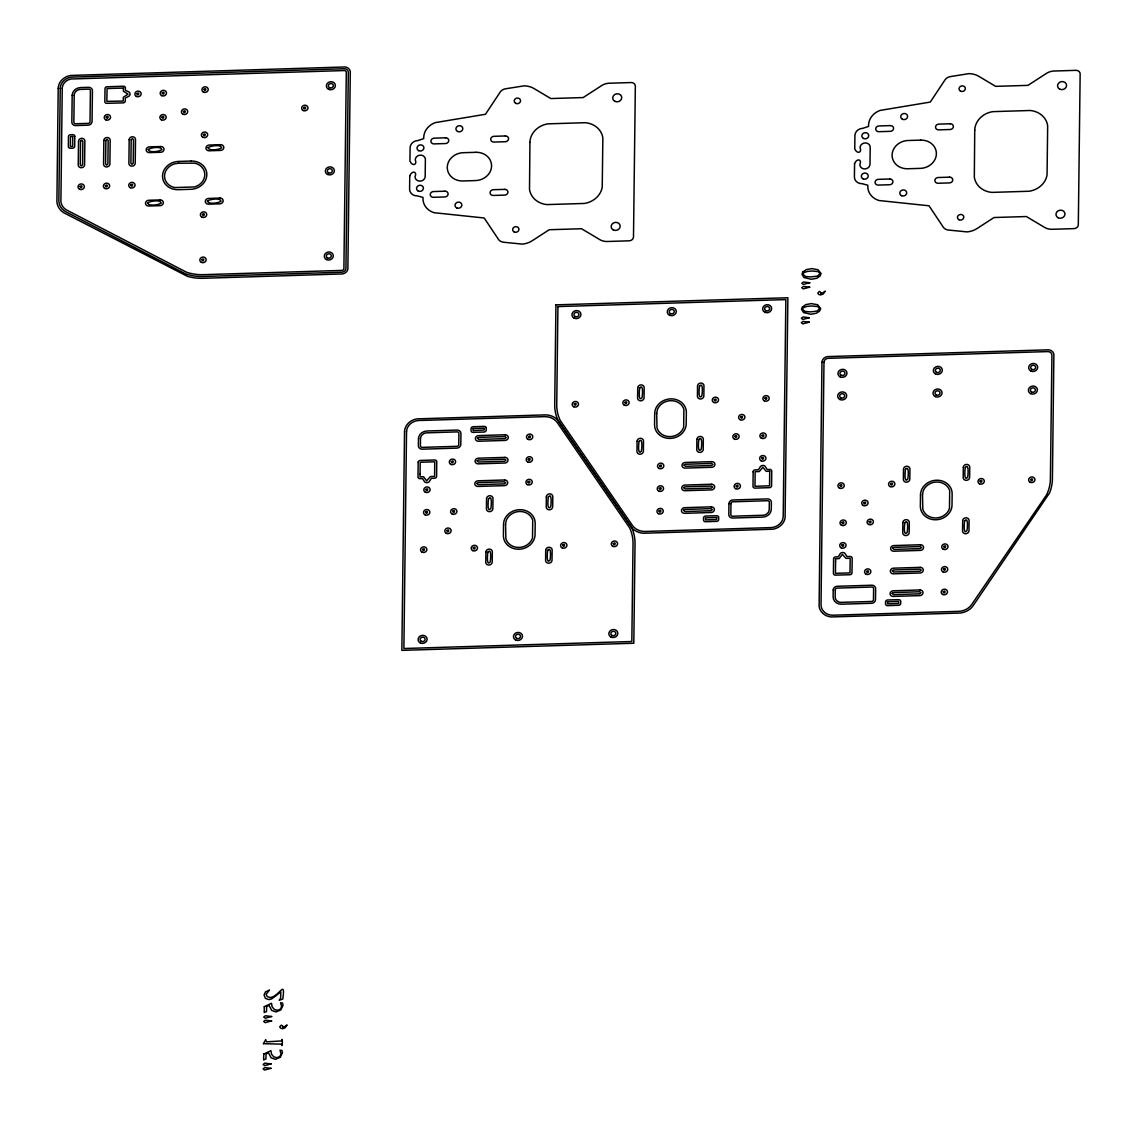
<?xml version="1.0" encoding="UTF-8"?>
<svg xmlns="http://www.w3.org/2000/svg" width="1137" height="1137" viewBox="0 0 1137 1137"><rect width="100%" height="100%" fill="white"/><g stroke="black" fill="none" stroke-linecap="round" stroke-linejoin="round"><path stroke-width="1.5" d="M486.238 427.938L486.224 430.084A2.118 1.876 -10.9 0 1 484.092 432.032L472.85 432.373A2.118 1.876 -10.9 0 1 471.045 430.795L471.073 428.407A2.118 1.876 -10.9 0 1 472.921 426.73L484.433 426.375A2.118 1.876 -10.9 0 1 486.238 427.938M703.519 518.017L703.519 520.163A2.118 1.876 -10.9 0 0 705.31 521.727L716.836 521.371A2.118 1.876 -10.9 0 0 718.669 519.694L718.698 517.292A2.118 1.876 -10.9 0 0 716.907 515.729L705.665 516.056A2.118 1.876 -10.9 0 0 703.519 518.017M72.782 136.483L72.64 146.375L70.38 146.46L70.48 136.539L72.782 136.483M74.786 136.213L74.687 146.247A2.118 1.876 -10.9 0 1 72.541 148.208L70.139 148.265A2.118 1.876 -10.9 0 1 68.348 146.687L68.462 136.412A2.118 1.876 -10.9 0 1 70.309 134.734L72.981 134.649A2.118 1.876 -10.9 0 1 74.786 136.213M473.091 428.55L473.106 430.568L484.22 430.042L484.191 428.166L473.12 428.521M716.68 517.548L716.637 519.581L705.537 519.907L705.58 517.875L716.68 517.548M123.407 88.075L123.379 91.216L128.026 94.115L123.308 97.327L123.222 101.051L106.85 101.364L107.049 88.544L123.407 88.075M125.425 87.805L125.397 90.278L129.163 92.083A3.184 2.814 -10.9 0 1 129.106 96.091L125.312 98.123L125.283 100.923A2.118 1.876 -10.9 0 1 123.151 102.87L106.381 103.325A2.118 1.876 -10.9 0 1 104.831 101.548L105.016 88.444A2.118 1.876 -10.9 0 1 106.85 86.753L123.62 86.241A2.118 1.876 -10.9 0 1 125.425 87.805M420.05 474.101L420.022 476.844L423.561 476.773L426.645 480.823L430.411 476.574L434.59 476.403L434.76 461.807L420.221 462.247L420.05 474.101M769.721 471.244L769.55 485.826L754.982 486.281L755.167 471.699L759.331 471.528L762.813 467.25L766.182 471.329L769.721 471.244M58.214 88.373L56.893 201.846A17.297 15.307 -10.9 0 0 63.715 212.704L187.577 276.405A47.853 42.367 -10.9 0 0 203.125 278.281L342.422 273.946A6.296 5.571 -10.9 0 0 347.879 268.957L350.295 71.617A6.296 5.571 -10.9 0 0 344.952 66.969L70.764 75.44A14.312 12.663 -10.9 0 0 58.357 86.782L58.214 88.373M60.233 88.373L58.854 200.482A15.278 13.53 -10.9 0 0 65.989 211.837L185.43 273.804A45.807 40.562 -10.9 0 0 203.182 276.476L341.626 272.226A4.278 3.781 -10.9 0 0 345.932 268.289L348.32 72.413A4.278 3.781 -10.9 0 0 344.113 68.746L72.597 77.074A12.28 10.873 -10.9 0 0 60.233 88.373M62.237 88.373L60.901 201.42A13.26 11.74 -10.9 0 0 66.131 209.748L186.354 272.155A43.647 38.644 -10.9 0 0 203.239 274.671L341.953 270.407A2.246 1.99 -10.9 0 0 343.9 268.616L346.302 72.214A2.246 1.99 -10.9 0 0 344.383 70.551L71.247 78.993A10.261 9.082 -10.9 0 0 62.35 87.123L62.237 88.373M72.171 95.337L71.844 122.142A3.979 3.525 -10.9 0 0 75.767 125.567L88.046 125.184A3.979 3.525 -10.9 0 0 92.054 121.517L92.438 90.747A3.979 3.525 -10.9 0 0 88.515 87.322L80.67 87.563A8.456 7.476 -10.9 0 0 72.171 95.337M74.175 95.337L73.862 122.299A1.961 1.734 -10.9 0 0 75.539 123.762L88.331 123.364A1.961 1.734 -10.9 0 0 90.022 121.801L90.406 90.576A1.961 1.734 -10.9 0 0 88.743 89.127L79.817 89.439A6.424 5.699 -10.9 0 0 74.246 94.527L74.175 95.337M78.538 141.244L78.24 164.979A3.184 2.814 -10.9 0 0 81.381 167.707A3.184 2.814 -10.9 0 0 84.579 164.78L84.863 141.045A3.184 2.814 -10.9 0 0 81.736 138.316A3.184 2.814 -10.9 0 0 78.538 141.244M80.542 141.301L80.258 164.794L81.395 165.888L82.575 164.723L82.859 141.23L81.708 140.121L80.542 141.301M103.851 140.462L103.566 164.197A3.184 2.814 -10.9 0 0 106.693 166.926A3.184 2.814 -10.9 0 0 109.891 163.998L110.19 140.263A3.184 2.814 -10.9 0 0 107.063 137.534A3.184 2.814 -10.9 0 0 103.851 140.462M105.869 140.519L105.585 164.012L106.722 165.121L107.887 163.941L108.171 140.448L107.034 139.354L105.869 140.519M129.177 139.68L128.893 163.415A3.184 2.814 -10.9 0 0 132.02 166.144A3.184 2.814 -10.9 0 0 135.218 163.231L135.502 139.496A3.184 2.814 -10.9 0 0 132.375 136.767A3.184 2.814 -10.9 0 0 129.177 139.68M131.181 139.737L130.897 163.245L132.034 164.339L133.214 163.174L133.498 139.666L132.361 138.572L131.181 139.737M263.457 1043.681L281.507 1044.121C282.53 1050.133 282.672 1034.769 281.564 1040.923L266.499 1041.862L265.688 1039.616L263.457 1043.681M263.713 1054.07L263.628 1059.954L265.959 1058.945L266.015 1053.999L268.503 1052.834L271.118 1057.851L275.438 1059.329L280.27 1057.325L282.473 1052.62L281.933 1050.474L280.015 1050.147L281.052 1054.013L279.816 1056.543L276.874 1057.708L273.775 1056.841L271.572 1054.269L270.904 1050.687L263.713 1054.07M264.281 1006.657L264.21 1012.555L266.527 1011.532L266.598 1006.586L269.085 1005.435L271.7 1010.452L276.021 1011.93L280.839 1009.926L283.042 1005.207L282.502 1003.076L280.597 1002.735L281.635 1006.615L280.398 1009.144L277.456 1010.31L274.344 1009.443L272.141 1006.87L271.487 1003.289L264.281 1006.657M269.313 990.213L266.129 994.363L267.238 996.609L270.094 997.49C279.048 997.192 285.643 978.275 282.8 999.025L279.233 1000.29L280.64 998.101L280.825 991.961L271.629 998.926L268.829 999.594L265.447 998.357L264.04 995.06L265.433 991.89L269.313 990.213M271.047 1068.354L264.537 1070.059L263.102 1068.894L264.765 1067.6L271.047 1068.354M271.103 1063.919L264.608 1065.611L263.159 1064.417L264.836 1063.166L271.103 1063.919M271.615 1020.955L265.12 1022.646L263.685 1021.481L265.347 1020.202L271.615 1020.955M271.672 1016.506L265.191 1018.198L263.741 1017.004L265.404 1015.767L271.672 1016.506M404.53 431.804L401.858 650.364L633.821 643.244L635.029 543.514A47.981 42.481 -10.9 0 0 631.419 526.985L558.295 420.69A17.297 15.307 -10.9 0 0 545.959 414.863L417.066 418.871A14.312 12.663 -10.9 0 0 404.658 430.198L404.53 431.804M406.534 431.804L403.891 648.516L631.831 641.51L633.025 543.6A45.807 40.562 -10.9 0 0 629.614 527.838L557.372 422.737A15.278 13.53 -10.9 0 0 544.481 416.654L418.899 420.505A12.28 10.873 -10.9 0 0 406.534 431.804M409.761 175.794L409.59 189.183A7.831 6.936 -10.9 0 0 417.307 195.891L422.992 197.412L422.978 198.534A17.41 15.421 -10.9 0 0 434.178 212.718L484.206 217.991L498.631 239.623A7.476 6.623 -10.9 0 0 503.634 242.238L522.21 244.1A19.173 16.97 -10.9 0 0 532.201 240.746L549.214 229.731L581.547 228.736L599.071 239.182A13.729 12.152 -10.9 0 0 606.689 241.513L629.187 240.817A4.278 3.781 -10.9 0 0 633.494 236.894L635.341 86.213A4.278 3.781 -10.9 0 0 631.12 82.546L608.622 83.243A13.729 12.152 -10.9 0 0 600.933 86.057L583.153 97.569L550.805 98.549L534.049 88.572A19.173 16.97 -10.9 0 0 524.143 85.843L505.51 88.8A7.476 6.623 -10.9 0 0 500.436 91.727L485.471 114.269L435.329 122.611A17.41 15.421 -10.9 0 0 423.731 137.534L423.717 138.643L417.99 140.519A7.831 6.936 -10.9 0 0 410.102 147.725L409.931 161.099C412.347 166.755 417.521 164.837 415.261 159.805A5.088 4.505 -10.9 0 1 420.377 155.129A5.088 4.505 -10.9 0 1 425.38 159.493L425.181 176.448A5.088 4.505 -10.9 0 1 420.065 181.124A5.088 4.505 -10.9 0 1 415.048 176.761C417.506 171.417 412.035 170.138 409.761 175.794M418.189 462.134L418.004 477.099A2.118 1.876 -10.9 0 0 419.809 478.677L422.566 478.592L424.684 481.903A3.184 2.814 -10.9 0 0 429.161 481.761L431.364 478.336L434.49 478.236A2.118 1.876 -10.9 0 0 436.622 476.289L436.736 461.324A2.118 1.876 -10.9 0 0 434.704 459.988L420.022 460.457A2.118 1.876 -10.9 0 0 418.189 462.134M418.473 438.768L418.388 445.761A3.979 3.525 -10.9 0 0 422.31 449.186L456.79 448.12A3.979 3.525 -10.9 0 0 460.798 444.453L460.94 433.495A3.979 3.525 -10.9 0 0 457.003 430.07L426.986 430.994A8.456 7.476 -10.9 0 0 418.473 438.768M420.477 438.768L420.42 445.917A1.961 1.734 -10.9 0 0 422.083 447.381L457.06 446.301A1.961 1.734 -10.9 0 0 458.765 444.752L458.907 433.325A1.961 1.734 -10.9 0 0 457.245 431.875L426.119 432.87A6.424 5.699 -10.9 0 0 420.548 437.958L420.477 438.768M485.897 552.085L485.769 562.261A3.226 2.857 -10.9 0 0 488.953 565.032A3.226 2.857 -10.9 0 0 492.207 562.062L492.335 551.886A3.226 2.857 -10.9 0 0 489.152 549.114A3.226 2.857 -10.9 0 0 485.897 552.085M486.551 498.688L486.423 508.864A3.226 2.857 -10.9 0 0 489.606 511.636A3.226 2.857 -10.9 0 0 492.861 508.665L492.975 498.489A3.226 2.857 -10.9 0 0 489.805 495.718A3.226 2.857 -10.9 0 0 486.551 498.688M487.901 552.141C487.602 553.364 486.181 566.851 490.203 562.005C490.502 560.783 491.923 547.295 487.901 552.141M488.555 498.745C488.256 499.967 486.835 513.455 490.843 508.609C491.156 507.386 492.577 493.899 488.555 498.745M503.535 524.299L503.407 535.598A15.89 14.07 -10.9 0 0 519.055 549.242A15.89 14.07 -10.9 0 0 535.058 534.632L535.186 523.333A15.89 14.07 -10.9 0 0 519.538 509.689A15.89 14.07 -10.9 0 0 503.535 524.299M505.553 524.356L505.866 538.711A13.857 12.265 -10.9 0 0 519.083 547.437A13.857 12.265 -10.9 0 0 532.514 537.9L532.727 520.22A13.857 12.265 -10.9 0 0 519.51 511.494A13.857 12.265 -10.9 0 0 506.079 521.03L505.553 524.356M529.927 142.381L529.515 189.31A20.679 18.306 -10.9 0 0 547.053 204.589L584.319 203.452A20.679 18.306 -10.9 0 0 602.24 187.079L602.852 137.975A20.679 18.306 -10.9 0 0 585.313 122.697L548.034 123.848A20.679 18.306 -10.9 0 0 530.112 140.221L529.927 142.381M545.717 550.251L545.589 560.427A3.226 2.857 -10.9 0 0 548.773 563.199A3.226 2.857 -10.9 0 0 552.013 560.228L552.141 550.052A3.226 2.857 -10.9 0 0 548.958 547.281A3.226 2.857 -10.9 0 0 545.717 550.251M546.357 496.855L546.243 507.031A3.226 2.857 -10.9 0 0 549.413 509.802A3.226 2.857 -10.9 0 0 552.667 506.832L552.795 496.656A3.226 2.857 -10.9 0 0 549.612 493.884A3.226 2.857 -10.9 0 0 546.357 496.855M547.721 550.308C547.423 551.53 545.987 565.004 550.01 560.171C550.308 558.949 551.743 545.462 547.721 550.308M548.375 496.912C548.077 498.134 546.641 511.607 550.663 506.775C550.962 505.553 552.383 492.065 548.375 496.912M555.936 304.858L554.714 404.587A47.981 42.481 -10.9 0 0 558.324 421.116L631.461 527.412A17.297 15.307 -10.9 0 0 643.784 533.239L772.677 529.231A14.312 12.663 -10.9 0 0 785.084 517.889L787.884 297.738L555.936 304.858M557.926 306.592L556.732 404.502A45.807 40.562 -10.9 0 0 560.143 420.264L632.385 525.365A15.278 13.53 -10.9 0 0 645.276 531.448L770.843 527.596A12.28 10.873 -10.9 0 0 783.208 516.297L785.852 299.585L557.926 306.592M637.075 441.27L636.962 451.446A3.226 2.857 -10.9 0 0 640.131 454.217A3.226 2.857 -10.9 0 0 643.386 451.247L643.514 441.071A3.226 2.857 -10.9 0 0 640.33 438.299A3.226 2.857 -10.9 0 0 637.075 441.27M637.729 387.873L637.601 398.049A3.226 2.857 -10.9 0 0 640.785 400.821A3.226 2.857 -10.9 0 0 644.039 397.851L644.167 387.674A3.226 2.857 -10.9 0 0 640.984 384.903A3.226 2.857 -10.9 0 0 637.729 387.873M639.093 441.327C638.781 442.549 637.36 456.036 641.382 451.19C641.68 449.968 643.101 436.48 639.093 441.327M639.733 387.93C639.435 389.152 638.013 402.64 642.035 397.794C642.334 396.571 643.755 383.084 639.733 387.93M654.699 413.47L654.557 424.769A15.89 14.07 -10.9 0 0 670.219 438.413A15.89 14.07 -10.9 0 0 686.208 423.803L686.35 412.504A15.89 14.07 -10.9 0 0 670.688 398.86A15.89 14.07 -10.9 0 0 654.699 413.47M656.703 413.527L657.015 427.882A13.857 12.265 -10.9 0 0 670.233 436.608A13.857 12.265 -10.9 0 0 683.678 427.057L683.891 409.391A13.857 12.265 -10.9 0 0 670.674 400.665A13.857 12.265 -10.9 0 0 657.229 410.201L656.703 413.527M696.896 439.436L696.768 449.612A3.226 2.857 -10.9 0 0 699.951 452.384A3.226 2.857 -10.9 0 0 703.206 449.413L703.32 439.237A3.226 2.857 -10.9 0 0 700.136 436.466A3.226 2.857 -10.9 0 0 696.896 439.436M697.549 386.04L697.422 396.216A3.226 2.857 -10.9 0 0 700.605 398.988A3.226 2.857 -10.9 0 0 703.846 396.017L703.974 385.841A3.226 2.857 -10.9 0 0 700.79 383.07A3.226 2.857 -10.9 0 0 697.549 386.04M698.9 439.493C698.601 440.715 697.18 454.189 701.188 449.357C701.486 448.134 702.922 434.647 698.9 439.493M699.553 386.097C699.255 387.319 697.82 400.792 701.842 395.96C702.14 394.738 703.576 381.25 699.553 386.097M728.945 503.648L728.817 514.606A3.979 3.525 -10.9 0 0 732.74 518.031L762.771 517.108A8.456 7.476 -10.9 0 0 771.27 509.333L771.355 502.341A3.979 3.525 -10.9 0 0 767.432 498.916L732.967 499.982A3.979 3.525 -10.9 0 0 728.945 503.648M730.963 503.634L730.849 514.777A1.961 1.734 -10.9 0 0 732.512 516.226L763.623 515.232A6.424 5.699 -10.9 0 0 769.195 510.143L769.337 502.17A1.961 1.734 -10.9 0 0 767.674 500.721L732.683 501.801A1.961 1.734 -10.9 0 0 730.977 503.35L730.963 503.634M753.135 471.812L753.021 486.778A2.118 1.876 -10.9 0 0 755.039 488.114L769.721 487.645A2.118 1.876 -10.9 0 0 771.568 485.968L771.739 470.988A2.118 1.876 -10.9 0 0 769.948 469.425L767.177 469.51L765.059 466.198A3.184 2.814 -10.9 0 0 760.582 466.326L758.393 469.766L755.266 469.865A2.118 1.876 -10.9 0 0 753.135 471.812M809.274 322.169L802.765 323.874L801.329 322.695L802.992 321.416L809.274 322.169M809.317 317.72L802.836 319.412L801.386 318.218L803.049 316.981L809.317 317.72M809.7 287.178L803.191 288.883L801.756 287.718L803.418 286.425L809.7 287.178M809.743 282.743L803.262 284.435L801.812 283.241L803.475 282.004L809.743 282.743M821.966 362.262L819.109 606.362A14.312 12.663 -10.9 0 0 831.246 616.95L960.14 613.042A17.297 15.307 -10.9 0 0 972.618 606.447L1049.622 492.818A47.853 42.367 -10.9 0 0 1052.421 478.819L1053.885 354.474A6.296 5.571 -10.9 0 0 1048.541 349.812L827.48 356.606A6.296 5.571 -10.9 0 0 822.023 361.594L821.966 362.262M823.984 362.262L821.028 604.642A12.28 10.873 -10.9 0 0 833.123 615.202L958.69 611.336A15.278 13.53 -10.9 0 0 971.751 604.458L1046.608 494.837A45.807 40.562 -10.9 0 0 1050.403 478.848L1051.924 355.256A4.278 3.781 -10.9 0 0 1047.703 351.589L828.29 358.326A4.278 3.781 -10.9 0 0 823.984 362.262M833.222 589.961L833.137 596.953A8.456 7.476 -10.9 0 0 841.465 604.202L871.482 603.292A3.979 3.525 -10.9 0 0 875.504 599.625L875.632 588.653A3.979 3.525 -10.9 0 0 871.709 585.228L837.23 586.294A3.979 3.525 -10.9 0 0 833.222 589.961M833.606 558.608L833.421 573.588A2.118 1.876 -10.9 0 0 835.226 575.151L849.907 574.725A2.118 1.876 -10.9 0 0 851.954 573.261L852.21 558.281A2.118 1.876 -10.9 0 0 850.121 556.462L846.994 556.562L844.876 553.264A3.184 2.814 -10.9 0 0 840.414 553.392L838.211 556.846L835.439 556.931A2.118 1.876 -10.9 0 0 833.606 558.608M835.226 589.961L835.198 597.636A6.424 5.699 -10.9 0 0 840.655 602.383L871.766 601.459A1.961 1.734 -10.9 0 0 873.472 599.91L873.614 588.483A1.961 1.734 -10.9 0 0 871.937 587.033L836.96 588.113A1.961 1.734 -10.9 0 0 835.254 589.662L835.226 589.961M835.581 561.493L835.453 573.346L850.007 572.892L850.178 558.295L846.013 558.381L842.332 554.359L839.163 558.608L835.652 558.722L835.581 561.493M854.569 163.586L854.413 176.974A7.831 6.936 -10.9 0 0 862.116 183.697L867.815 185.217L867.801 186.326A17.41 15.421 -10.9 0 0 879 200.524L929.014 205.783L943.454 227.428A7.476 6.623 -10.9 0 0 948.457 230.044L967.033 231.891A19.173 16.97 -10.9 0 0 977.01 228.551L994.022 217.522L1026.37 216.542L1043.88 226.974A13.729 12.152 -10.9 0 0 1051.512 229.304L1074.01 228.622A4.278 3.781 -10.9 0 0 1078.317 224.685L1080.15 74.004A4.278 3.781 -10.9 0 0 1075.943 70.338L1053.445 71.048A13.729 12.152 -10.9 0 0 1045.742 73.848L1027.962 85.374L995.628 86.355L978.872 76.364A19.173 16.97 -10.9 0 0 968.951 73.635L950.319 76.605A7.476 6.623 -10.9 0 0 945.259 79.533L930.279 102.074L880.137 110.417A17.41 15.421 -10.9 0 0 868.54 125.326L868.526 126.449L862.798 128.31A7.831 6.936 -10.9 0 0 854.91 135.516L854.754 148.904C857.17 154.547 862.329 152.642 860.069 147.611A5.088 4.505 -10.9 0 1 865.186 142.935A5.088 4.505 -10.9 0 1 870.203 147.298L869.99 164.254A5.088 4.505 -10.9 0 1 864.873 168.93A5.088 4.505 -10.9 0 1 859.87 164.552C862.315 159.208 856.857 157.929 854.569 163.586M885.567 601.686L885.524 604.088A2.118 1.876 -10.9 0 0 887.329 605.651L898.841 605.296A2.118 1.876 -10.9 0 0 900.689 603.619L900.731 601.473A2.118 1.876 -10.9 0 0 898.642 599.654L887.4 600.009A2.118 1.876 -10.9 0 0 885.567 601.686M902.849 522.622L902.735 532.798A3.226 2.857 -10.9 0 0 905.905 535.57A3.226 2.857 -10.9 0 0 909.159 532.599L909.287 522.423A3.226 2.857 -10.9 0 0 906.104 519.652A3.226 2.857 -10.9 0 0 902.849 522.622M903.503 469.226L903.375 479.402A3.226 2.857 -10.9 0 0 906.559 482.173A3.226 2.857 -10.9 0 0 909.813 479.203L909.941 469.027A3.226 2.857 -10.9 0 0 906.757 466.255A3.226 2.857 -10.9 0 0 903.503 469.226M904.867 522.679C904.555 523.901 903.133 537.389 907.155 532.542C907.454 531.32 908.875 517.847 904.867 522.679M905.507 469.283C905.208 470.505 903.787 483.992 907.809 479.146C908.108 477.924 909.529 464.45 905.507 469.283M920.501 494.822L920.359 506.121A15.89 14.07 -10.9 0 0 936.007 519.765A15.89 14.07 -10.9 0 0 952.01 505.155L952.152 493.856A15.89 14.07 -10.9 0 0 936.49 480.212A15.89 14.07 -10.9 0 0 920.501 494.822M922.505 494.879L922.818 509.234A13.857 12.265 -10.9 0 0 936.035 517.96A13.857 12.265 -10.9 0 0 949.466 508.424L949.693 490.743A13.857 12.265 -10.9 0 0 936.476 482.017A13.857 12.265 -10.9 0 0 923.031 491.554L922.505 494.879M962.669 520.789L962.542 530.965A3.226 2.857 -10.9 0 0 965.725 533.736A3.226 2.857 -10.9 0 0 968.966 530.766L969.094 520.59A3.226 2.857 -10.9 0 0 965.91 517.818A3.226 2.857 -10.9 0 0 962.669 520.789M963.323 467.392L963.195 477.568A3.226 2.857 -10.9 0 0 966.379 480.34A3.226 2.857 -10.9 0 0 969.619 477.369L969.747 467.193A3.226 2.857 -10.9 0 0 966.564 464.422A3.226 2.857 -10.9 0 0 963.323 467.392M964.673 520.845C964.375 522.068 962.94 535.555 966.962 530.709C967.26 529.487 968.696 515.999 964.673 520.845M965.327 467.449C965.029 468.671 963.593 482.159 967.615 477.313C967.914 476.09 969.349 462.603 965.327 467.449M974.736 130.186L974.324 177.102A20.679 18.306 -10.9 0 0 991.862 192.395L1029.141 191.243A20.679 18.306 -10.9 0 0 1047.063 174.871L1047.66 125.781A20.679 18.306 -10.9 0 0 1030.122 110.488L992.857 111.639A20.679 18.306 -10.9 0 0 974.921 128.012L974.736 130.186M887.571 601.828L887.571 603.846L898.671 603.491L898.685 601.459L887.571 601.828M80.087 186.525C81.523 190.405 83.427 183.625 80.087 186.525M106.295 117.097C107.745 120.977 109.635 114.197 106.295 117.097M105.4 185.743C106.85 189.623 108.74 182.844 105.4 185.743M136.909 93.703C138.344 97.583 140.249 90.804 136.909 93.703M130.783 184.961C132.233 188.841 134.123 182.062 130.783 184.961M148.236 149.516C149.032 153.239 159.706 151.477 161.923 149.643C161.127 145.906 150.454 147.668 148.236 149.516M162.236 92.936C163.671 96.801 165.561 90.036 162.236 92.936M147.583 202.912C148.393 206.636 159.052 204.873 161.269 203.04C160.473 199.302 149.8 201.064 147.583 202.912M161.937 117.111C163.373 120.991 165.277 114.212 161.937 117.111M183.455 111.483C184.89 115.363 186.795 108.584 183.455 111.483M203.978 89.382C205.413 93.262 207.318 86.483 203.978 89.382M203.424 134.592C204.859 138.472 206.763 131.693 203.424 134.592M208.057 147.668C208.853 151.406 219.526 149.643 221.729 147.796C220.933 144.072 210.26 145.834 208.057 147.668M202.457 214.438C203.893 218.318 205.797 211.539 202.457 214.438M207.403 201.064C208.199 204.802 218.872 203.04 221.09 201.192C220.28 197.468 209.62 199.231 207.403 201.064M201.903 259.648C203.338 263.528 205.243 256.749 201.903 259.648M303.721 107.788C305.157 111.668 307.061 104.888 303.721 107.788M425.863 489.521C427.313 493.401 429.203 486.622 425.863 489.521M425.593 512.133C427.029 515.999 428.933 509.234 425.593 512.133M422.609 549.455C424.044 553.335 425.949 546.556 422.609 549.455M451.361 461.665C452.796 465.545 454.701 458.765 451.361 461.665M446.884 530.624C448.319 534.504 450.224 527.724 446.884 530.624M452.668 511.295C454.118 515.175 456.008 508.395 452.668 511.295M477.441 438.186L478.649 439.45L504.97 438.64L506.263 437.574L504.999 436.58L478.677 437.39L477.441 438.186M477.156 460.798L478.379 462.048L504.7 461.238L505.979 460.172L504.729 459.177L478.407 459.988L477.156 460.798M476.886 483.396L478.094 484.66L504.43 483.85L505.709 482.77L504.444 481.79L478.123 482.585L476.886 483.396M473.248 547.892C474.683 551.772 476.588 544.993 473.248 547.892M528.534 436.651C529.97 440.531 531.874 433.751 528.534 436.651M528.25 459.263C529.686 463.143 531.59 456.363 528.25 459.263M527.98 481.917C529.416 485.797 531.32 479.018 527.98 481.917M574.242 404.047C575.677 407.927 577.568 401.148 574.242 404.047M562.687 545.149C564.123 549.029 566.013 542.25 562.687 545.149M624.881 402.484C626.316 406.364 628.221 399.584 624.881 402.484M613.326 543.6C614.762 547.465 616.666 540.686 613.326 543.6M659.574 465.715C661.023 469.595 662.914 462.816 659.574 465.715M659.304 488.384C660.739 492.264 662.644 485.485 659.304 488.384M659.034 510.982C660.469 514.862 662.359 508.083 659.034 510.982M684.09 465.061L685.298 466.312L711.62 465.502L712.913 464.436L711.648 463.441L685.327 464.251L684.09 465.061M683.806 487.659L685.028 488.924L711.35 488.114L712.629 487.034L711.378 486.053L685.057 486.849L683.806 487.659M683.536 510.271L684.744 511.522L711.08 510.712L712.359 509.646L711.094 508.651L684.772 509.461L683.536 510.271M714.306 399.741C715.741 403.621 717.646 396.841 714.306 399.741M734.886 436.338C736.321 440.218 738.226 433.439 734.886 436.338M740.67 417.023C742.106 420.903 744.01 414.124 740.67 417.023M736.193 485.968C737.629 489.848 739.533 483.069 736.193 485.968M764.945 398.192C766.395 402.072 768.285 395.292 764.945 398.192M761.961 435.514C763.396 439.394 765.3 432.614 761.961 435.514M761.691 458.112C763.126 461.992 765.03 455.212 761.691 458.112M839.987 485.4C841.423 489.28 843.327 482.5 839.987 485.4M842.062 522.565C843.498 526.445 845.402 519.666 842.062 522.565M841.778 545.177C843.228 549.057 845.118 542.278 841.778 545.177M863.822 502.753C865.257 506.633 867.147 499.854 863.822 502.753M869.137 521.741C870.572 525.621 872.477 518.842 869.137 521.741M866.621 571.485C868.057 575.365 869.947 568.585 866.621 571.485M890.626 483.85C892.062 487.73 893.966 480.951 890.626 483.85M892.687 548.162L893.909 549.427L920.231 548.617L921.51 547.551L920.259 546.556L893.924 547.366L892.687 548.162M892.417 570.774L893.625 572.025L919.947 571.215L921.24 570.149L919.975 569.154L893.654 569.964L892.417 570.774M892.133 593.372L893.355 594.637L919.677 593.827L920.956 592.761L919.705 591.766L893.384 592.576L892.133 593.372M943.781 546.513C945.217 550.393 947.121 543.614 943.781 546.513M943.511 569.168C944.946 573.048 946.851 566.269 943.511 569.168M943.227 591.78C944.662 595.646 946.567 588.881 943.227 591.78M980.051 481.093C981.487 484.973 983.391 478.194 980.051 481.093M1030.705 479.544C1032.14 483.424 1034.03 476.645 1030.705 479.544M282.843 1026.384L282.985 1027.706L287.107 1024.963L285.188 1027.763L282.573 1028.715L280.498 1028.146L279.745 1026.754L281.379 1025.133L282.843 1026.384M820.914 292.621L821.056 293.943L825.178 291.186L823.259 294L820.644 294.952L818.583 294.384L817.816 292.976L819.45 291.37L820.914 292.621M802.864 271.999L801.955 274.273L804.072 277.599L811.306 279.261L816.764 278.267L820.047 276.064L821.099 273.562L818.029 269.739L811.733 268.616L806.289 269.625L802.864 271.999M802.438 306.976L801.528 309.264L803.646 312.59L810.88 314.253L816.338 313.258L819.621 311.055L820.672 308.553L817.602 304.73L811.306 303.593L805.863 304.617L802.438 306.976M820.232 273.633L817.347 276.149L810.738 276.902L805.493 276.476L802.85 274.23L803.703 272.738L807.27 271.445L812.031 270.99L818.242 271.629L820.232 273.633M819.805 308.61L816.906 311.126L810.311 311.893L805.067 311.467L802.424 309.221L803.276 307.729L806.844 306.421L811.605 305.967L817.816 306.606L819.805 308.61M178.623 163.216L174.913 163.771A13.857 12.265 -10.9 0 0 164.538 175.979A13.857 12.265 -10.9 0 0 174.629 187.562L194.427 186.951A13.857 12.265 -10.9 0 0 204.802 174.743A13.857 12.265 -10.9 0 0 194.725 163.159L178.623 163.216M160.814 146.531L149.416 146.872A3.226 2.857 -10.9 0 0 146.176 149.842A3.226 2.857 -10.9 0 0 149.345 152.614L160.743 152.273A3.226 2.857 -10.9 0 0 163.998 149.302A3.226 2.857 -10.9 0 0 160.814 146.531M220.621 144.683L209.236 145.039A3.226 2.857 -10.9 0 0 205.982 148.009A3.226 2.857 -10.9 0 0 209.165 150.78L220.55 150.425A3.226 2.857 -10.9 0 0 223.804 147.469A3.226 2.857 -10.9 0 0 220.621 144.683M445.562 137.804L434.178 138.16A3.226 2.857 -10.9 0 0 430.923 141.116A3.226 2.857 -10.9 0 0 434.107 143.902L445.505 143.546A3.226 2.857 -10.9 0 0 448.745 140.576A3.226 2.857 -10.9 0 0 445.562 137.804M505.382 135.971L493.984 136.312A3.226 2.857 -10.9 0 0 490.729 139.282A3.226 2.857 -10.9 0 0 493.913 142.054L505.311 141.713A3.226 2.857 -10.9 0 0 508.566 138.742A3.226 2.857 -10.9 0 0 505.382 135.971M890.385 125.596L878.986 125.951A3.226 2.857 -10.9 0 0 875.732 128.922A3.226 2.857 -10.9 0 0 878.915 131.693L890.314 131.338A3.226 2.857 -10.9 0 0 893.568 128.367A3.226 2.857 -10.9 0 0 890.385 125.596M950.191 123.762L938.807 124.118A3.226 2.857 -10.9 0 0 935.552 127.088A3.226 2.857 -10.9 0 0 938.736 129.86L950.12 129.504A3.226 2.857 -10.9 0 0 953.374 126.534A3.226 2.857 -10.9 0 0 950.191 123.762M191.172 161.042L178.509 161.426A15.89 14.07 -10.9 0 0 162.52 176.05A15.89 14.07 -10.9 0 0 178.168 189.68L190.831 189.296A15.89 14.07 -10.9 0 0 206.835 174.686A15.89 14.07 -10.9 0 0 191.172 161.042M475.934 152.315L463.271 152.699A15.89 14.07 -10.9 0 0 447.267 167.324A15.89 14.07 -10.9 0 0 462.93 180.968L475.579 180.57A15.89 14.07 -10.9 0 0 491.582 165.959A15.89 14.07 -10.9 0 0 475.934 152.315M920.743 140.121L908.079 140.505A15.89 14.07 -10.9 0 0 892.09 155.115A15.89 14.07 -10.9 0 0 907.738 168.759L920.401 168.375A15.89 14.07 -10.9 0 0 936.391 153.751A15.89 14.07 -10.9 0 0 920.743 140.121M160.161 199.927L148.762 200.268A3.226 2.857 -10.9 0 0 145.522 203.239A3.226 2.857 -10.9 0 0 148.691 206.01L160.09 205.669A3.226 2.857 -10.9 0 0 163.344 202.699A3.226 2.857 -10.9 0 0 160.161 199.927M219.981 198.08L208.583 198.435A3.226 2.857 -10.9 0 0 205.328 201.405A3.226 2.857 -10.9 0 0 208.512 204.177L219.91 203.821A3.226 2.857 -10.9 0 0 223.15 200.865A3.226 2.857 -10.9 0 0 219.981 198.08M444.922 191.201L433.524 191.556A3.226 2.857 -10.9 0 0 430.269 194.512A3.226 2.857 -10.9 0 0 433.453 197.298L444.851 196.943A3.226 2.857 -10.9 0 0 448.092 193.972A3.226 2.857 -10.9 0 0 444.922 191.201M504.729 189.367L493.33 189.708A3.226 2.857 -10.9 0 0 490.09 192.679A3.226 2.857 -10.9 0 0 493.259 195.45L504.657 195.109A3.226 2.857 -10.9 0 0 507.912 192.139A3.226 2.857 -10.9 0 0 504.729 189.367M889.731 178.992L878.332 179.348A3.226 2.857 -10.9 0 0 875.092 182.318A3.226 2.857 -10.9 0 0 878.261 185.089L889.66 184.734A3.226 2.857 -10.9 0 0 892.915 181.764A3.226 2.857 -10.9 0 0 889.731 178.992M949.537 177.159L938.153 177.514A3.226 2.857 -10.9 0 0 934.898 180.485A3.226 2.857 -10.9 0 0 938.082 183.256L949.48 182.901A3.226 2.857 -10.9 0 0 952.721 179.93A3.226 2.857 -10.9 0 0 949.537 177.159M505.155 434.775L478.563 435.599A3.184 2.814 -10.9 0 0 475.365 438.512A3.184 2.814 -10.9 0 0 478.492 441.241L505.084 440.431A3.184 2.814 -10.9 0 0 508.282 437.503A3.184 2.814 -10.9 0 0 505.155 434.775M504.885 457.387L478.293 458.197A3.184 2.814 -10.9 0 0 475.095 461.125A3.184 2.814 -10.9 0 0 478.222 463.853L504.814 463.029A3.184 2.814 -10.9 0 0 508.012 460.115A3.184 2.814 -10.9 0 0 504.885 457.387M711.805 461.65L685.213 462.461A3.184 2.814 -10.9 0 0 682.015 465.388A3.184 2.814 -10.9 0 0 685.142 468.117L711.734 467.293A3.184 2.814 -10.9 0 0 714.931 464.379A3.184 2.814 -10.9 0 0 711.805 461.65M504.601 479.985L478.009 480.809A3.184 2.814 -10.9 0 0 474.811 483.722A3.184 2.814 -10.9 0 0 477.952 486.451L504.53 485.641A3.184 2.814 -10.9 0 0 507.727 482.713A3.184 2.814 -10.9 0 0 504.601 479.985M711.52 484.248L684.943 485.073A3.184 2.814 -10.9 0 0 681.745 487.986A3.184 2.814 -10.9 0 0 684.872 490.715L711.464 489.905A3.184 2.814 -10.9 0 0 714.661 486.977A3.184 2.814 -10.9 0 0 711.52 484.248M711.25 506.86L684.659 507.67A3.184 2.814 -10.9 0 0 681.461 510.598A3.184 2.814 -10.9 0 0 684.602 513.327L711.179 512.503A3.184 2.814 -10.9 0 0 714.377 509.575A3.184 2.814 -10.9 0 0 711.25 506.86M920.401 544.751L893.824 545.575A3.184 2.814 -10.9 0 0 890.626 548.489A3.184 2.814 -10.9 0 0 893.753 551.218L920.345 550.407A3.184 2.814 -10.9 0 0 923.542 547.48A3.184 2.814 -10.9 0 0 920.401 544.751M920.131 567.363L893.54 568.173A3.184 2.814 -10.9 0 0 890.342 571.101A3.184 2.814 -10.9 0 0 893.469 573.83L920.06 573.005A3.184 2.814 -10.9 0 0 923.258 570.092A3.184 2.814 -10.9 0 0 920.131 567.363M919.861 589.961L893.27 590.785A3.184 2.814 -10.9 0 0 890.072 593.699A3.184 2.814 -10.9 0 0 893.199 596.428L919.79 595.617A3.184 2.814 -10.9 0 0 922.988 592.69A3.184 2.814 -10.9 0 0 919.861 589.961M613.355 229.958A4.534 4.022 -10.9 0 0 620.177 226.263A4.534 4.022 -10.9 0 0 613.44 222.98A4.534 4.022 -10.9 0 0 613.355 229.958M457.614 131.466A3.454 3.056 -10.9 0 0 462.802 128.652A3.454 3.056 -10.9 0 0 457.671 126.15A3.454 3.056 -10.9 0 0 457.614 131.466M514.194 231.948A3.184 2.814 -10.9 0 0 518.969 229.361A3.184 2.814 -10.9 0 0 514.251 227.059A3.184 2.814 -10.9 0 0 514.194 231.948M614.932 101.364A4.534 4.022 -10.9 0 0 621.74 97.668A4.534 4.022 -10.9 0 0 615.018 94.371A4.534 4.022 -10.9 0 0 614.932 101.364M515.757 103.368A3.184 2.814 -10.9 0 0 520.547 100.781A3.184 2.814 -10.9 0 0 515.828 98.478A3.184 2.814 -10.9 0 0 515.757 103.368M456.676 207.886A3.454 3.056 -10.9 0 0 461.864 205.072A3.454 3.056 -10.9 0 0 456.747 202.571A3.454 3.056 -10.9 0 0 456.676 207.886M418.714 150.653A3.454 3.056 -10.9 0 0 423.902 147.838A3.454 3.056 -10.9 0 0 418.786 145.337A3.454 3.056 -10.9 0 0 418.714 150.653M418.217 191.03A3.454 3.056 -10.9 0 0 423.405 188.202A3.454 3.056 -10.9 0 0 418.288 185.715A3.454 3.056 -10.9 0 0 418.217 191.03M935.509 373.959A4.534 4.022 -10.9 0 0 942.331 370.264A4.534 4.022 -10.9 0 0 935.595 366.981A4.534 4.022 -10.9 0 0 935.509 373.959M890.115 486.565A3.184 2.814 -10.9 0 0 894.89 483.978A3.184 2.814 -10.9 0 0 890.172 481.676A3.184 2.814 -10.9 0 0 890.115 486.565M839.461 488.128A3.184 2.814 -10.9 0 0 844.251 485.527A3.184 2.814 -10.9 0 0 839.532 483.239A3.184 2.814 -10.9 0 0 839.461 488.128M1030.179 482.273A3.184 2.814 -10.9 0 0 1034.954 479.672A3.184 2.814 -10.9 0 0 1030.236 477.369A3.184 2.814 -10.9 0 0 1030.179 482.273M979.54 483.822A3.184 2.814 -10.9 0 0 984.315 481.235A3.184 2.814 -10.9 0 0 979.597 478.933A3.184 2.814 -10.9 0 0 979.54 483.822M1030.861 371.032A4.534 4.022 -10.9 0 0 1037.683 367.336A4.534 4.022 -10.9 0 0 1030.946 364.053A4.534 4.022 -10.9 0 0 1030.861 371.032M840.144 376.887A4.534 4.022 -10.9 0 0 846.966 373.192A4.534 4.022 -10.9 0 0 840.229 369.909A4.534 4.022 -10.9 0 0 840.144 376.887M863.296 505.482A3.184 2.814 -10.9 0 0 868.071 502.881A3.184 2.814 -10.9 0 0 863.367 500.578A3.184 2.814 -10.9 0 0 863.296 505.482M943.269 549.242A3.184 2.814 -10.9 0 0 948.045 546.641A3.184 2.814 -10.9 0 0 943.326 544.339A3.184 2.814 -10.9 0 0 943.269 549.242M841.266 547.892A3.184 2.814 -10.9 0 0 846.042 545.305A3.184 2.814 -10.9 0 0 841.323 543.003A3.184 2.814 -10.9 0 0 841.266 547.892M942.715 594.495A3.184 2.814 -10.9 0 0 947.491 591.908A3.184 2.814 -10.9 0 0 942.772 589.606A3.184 2.814 -10.9 0 0 942.715 594.495M841.551 525.294A3.184 2.814 -10.9 0 0 846.326 522.707A3.184 2.814 -10.9 0 0 841.607 520.405A3.184 2.814 -10.9 0 0 841.551 525.294M942.985 571.897A3.184 2.814 -10.9 0 0 947.775 569.296A3.184 2.814 -10.9 0 0 943.056 567.008A3.184 2.814 -10.9 0 0 942.985 571.897M868.625 524.47A3.184 2.814 -10.9 0 0 873.401 521.869A3.184 2.814 -10.9 0 0 868.682 519.566A3.184 2.814 -10.9 0 0 868.625 524.47M866.096 574.199A3.184 2.814 -10.9 0 0 870.871 571.613A3.184 2.814 -10.9 0 0 866.152 569.31A3.184 2.814 -10.9 0 0 866.096 574.199M841.181 375.295A2.501 2.217 -10.9 0 0 844.933 373.249A2.501 2.217 -10.9 0 0 841.224 371.444A2.501 2.217 -10.9 0 0 841.181 375.295M936.533 372.367A2.501 2.217 -10.9 0 0 940.299 370.321A2.501 2.217 -10.9 0 0 936.59 368.516A2.501 2.217 -10.9 0 0 936.533 372.367M1030.591 393.644A4.534 4.022 -10.9 0 0 1037.413 389.934A4.534 4.022 -10.9 0 0 1030.676 386.651A4.534 4.022 -10.9 0 0 1030.591 393.644M935.225 396.571A4.534 4.022 -10.9 0 0 942.047 392.862A4.534 4.022 -10.9 0 0 935.31 389.579A4.534 4.022 -10.9 0 0 935.225 396.571M839.873 399.499A4.534 4.022 -10.9 0 0 846.695 395.79A4.534 4.022 -10.9 0 0 839.959 392.507A4.534 4.022 -10.9 0 0 839.873 399.499M1031.899 369.44A2.501 2.217 -10.9 0 0 1035.651 367.393A2.501 2.217 -10.9 0 0 1031.941 365.588A2.501 2.217 -10.9 0 0 1031.899 369.44M1031.614 392.038A2.501 2.217 -10.9 0 0 1035.381 390.005A2.501 2.217 -10.9 0 0 1031.671 388.186A2.501 2.217 -10.9 0 0 1031.614 392.038M936.263 394.965A2.501 2.217 -10.9 0 0 940.015 392.933A2.501 2.217 -10.9 0 0 936.305 391.114A2.501 2.217 -10.9 0 0 936.263 394.965M840.911 397.893A2.501 2.217 -10.9 0 0 844.663 395.861A2.501 2.217 -10.9 0 0 840.954 394.042A2.501 2.217 -10.9 0 0 840.911 397.893M612.061 635.484A2.501 2.217 -10.9 0 0 615.813 633.437A2.501 2.217 -10.9 0 0 612.104 631.632A2.501 2.217 -10.9 0 0 612.061 635.484M516.695 638.411A2.501 2.217 -10.9 0 0 520.462 636.365A2.501 2.217 -10.9 0 0 516.738 634.56A2.501 2.217 -10.9 0 0 516.695 638.411M421.344 641.339A2.501 2.217 -10.9 0 0 425.096 639.307A2.501 2.217 -10.9 0 0 421.386 637.487A2.501 2.217 -10.9 0 0 421.344 641.339M612.8 546.314A3.184 2.814 -10.9 0 0 617.59 543.728A3.184 2.814 -10.9 0 0 612.871 541.425A3.184 2.814 -10.9 0 0 612.8 546.314M446.372 533.352A3.184 2.814 -10.9 0 0 451.147 530.752A3.184 2.814 -10.9 0 0 446.429 528.449A3.184 2.814 -10.9 0 0 446.372 533.352M420.306 642.945A4.534 4.022 -10.9 0 0 427.128 639.236A4.534 4.022 -10.9 0 0 420.392 635.953A4.534 4.022 -10.9 0 0 420.306 642.945M611.024 637.075A4.534 4.022 -10.9 0 0 617.846 633.38A4.534 4.022 -10.9 0 0 611.109 630.097A4.534 4.022 -10.9 0 0 611.024 637.075M515.658 640.017A4.534 4.022 -10.9 0 0 522.48 636.308A4.534 4.022 -10.9 0 0 515.743 633.025A4.534 4.022 -10.9 0 0 515.658 640.017M450.849 464.393A3.184 2.814 -10.9 0 0 455.624 461.807A3.184 2.814 -10.9 0 0 450.906 459.504A3.184 2.814 -10.9 0 0 450.849 464.393M452.156 514.023A3.184 2.814 -10.9 0 0 456.932 511.423A3.184 2.814 -10.9 0 0 452.213 509.12A3.184 2.814 -10.9 0 0 452.156 514.023M527.739 461.977A3.184 2.814 -10.9 0 0 532.514 459.391A3.184 2.814 -10.9 0 0 527.795 457.088A3.184 2.814 -10.9 0 0 527.739 461.977M425.082 514.848A3.184 2.814 -10.9 0 0 429.857 512.261A3.184 2.814 -10.9 0 0 425.139 509.959A3.184 2.814 -10.9 0 0 425.082 514.848M528.009 439.379A3.184 2.814 -10.9 0 0 532.798 436.779A3.184 2.814 -10.9 0 0 528.08 434.49A3.184 2.814 -10.9 0 0 528.009 439.379M425.352 492.25A3.184 2.814 -10.9 0 0 430.127 489.649A3.184 2.814 -10.9 0 0 425.409 487.361A3.184 2.814 -10.9 0 0 425.352 492.25M527.469 484.646A3.184 2.814 -10.9 0 0 532.244 482.045A3.184 2.814 -10.9 0 0 527.525 479.743A3.184 2.814 -10.9 0 0 527.469 484.646M562.161 547.878A3.184 2.814 -10.9 0 0 566.937 545.277A3.184 2.814 -10.9 0 0 562.218 542.974A3.184 2.814 -10.9 0 0 562.161 547.878M422.097 552.17A3.184 2.814 -10.9 0 0 426.872 549.583A3.184 2.814 -10.9 0 0 422.154 547.281A3.184 2.814 -10.9 0 0 422.097 552.17M472.736 550.621A3.184 2.814 -10.9 0 0 477.512 548.034A3.184 2.814 -10.9 0 0 472.793 545.732A3.184 2.814 -10.9 0 0 472.736 550.621M764.434 400.906A3.184 2.814 -10.9 0 0 769.209 398.32A3.184 2.814 -10.9 0 0 764.49 396.017A3.184 2.814 -10.9 0 0 764.434 400.906M734.374 439.067A3.184 2.814 -10.9 0 0 739.149 436.48A3.184 2.814 -10.9 0 0 734.431 434.178A3.184 2.814 -10.9 0 0 734.374 439.067M669.48 315.219A4.534 4.022 -10.9 0 0 676.302 311.51A4.534 4.022 -10.9 0 0 669.565 308.226A4.534 4.022 -10.9 0 0 669.48 315.219M670.517 313.613A2.501 2.217 -10.9 0 0 674.269 311.566A2.501 2.217 -10.9 0 0 670.56 309.761A2.501 2.217 -10.9 0 0 670.517 313.613M735.682 488.697A3.184 2.814 -10.9 0 0 740.457 486.096A3.184 2.814 -10.9 0 0 735.738 483.793A3.184 2.814 -10.9 0 0 735.682 488.697M761.179 460.84A3.184 2.814 -10.9 0 0 765.954 458.254A3.184 2.814 -10.9 0 0 761.236 455.951A3.184 2.814 -10.9 0 0 761.179 460.84M761.449 438.242A3.184 2.814 -10.9 0 0 766.224 435.642A3.184 2.814 -10.9 0 0 761.506 433.339A3.184 2.814 -10.9 0 0 761.449 438.242M624.355 405.213A3.184 2.814 -10.9 0 0 629.145 402.626A3.184 2.814 -10.9 0 0 624.426 400.323A3.184 2.814 -10.9 0 0 624.355 405.213M658.508 513.711A3.184 2.814 -10.9 0 0 663.283 511.124A3.184 2.814 -10.9 0 0 658.565 508.822A3.184 2.814 -10.9 0 0 658.508 513.711M765.869 310.685A2.501 2.217 -10.9 0 0 769.635 308.639A2.501 2.217 -10.9 0 0 765.926 306.834A2.501 2.217 -10.9 0 0 765.869 310.685M764.846 312.277A4.534 4.022 -10.9 0 0 771.653 308.582A4.534 4.022 -10.9 0 0 764.931 305.299A4.534 4.022 -10.9 0 0 764.846 312.277M573.716 406.776A3.184 2.814 -10.9 0 0 578.491 404.175A3.184 2.814 -10.9 0 0 573.773 401.873A3.184 2.814 -10.9 0 0 573.716 406.776M575.151 316.541A2.501 2.217 -10.9 0 0 578.918 314.508A2.501 2.217 -10.9 0 0 575.208 312.689A2.501 2.217 -10.9 0 0 575.151 316.541M740.159 419.738A3.184 2.814 -10.9 0 0 744.934 417.151A3.184 2.814 -10.9 0 0 740.215 414.849A3.184 2.814 -10.9 0 0 740.159 419.738M658.792 491.113A3.184 2.814 -10.9 0 0 663.567 488.512A3.184 2.814 -10.9 0 0 658.849 486.21A3.184 2.814 -10.9 0 0 658.792 491.113M659.062 468.444A3.184 2.814 -10.9 0 0 663.837 465.857A3.184 2.814 -10.9 0 0 659.119 463.555A3.184 2.814 -10.9 0 0 659.062 468.444M713.794 402.47A3.184 2.814 -10.9 0 0 718.57 399.869A3.184 2.814 -10.9 0 0 713.851 397.58A3.184 2.814 -10.9 0 0 713.794 402.47M574.128 318.147A4.534 4.022 -10.9 0 0 580.95 314.437A4.534 4.022 -10.9 0 0 574.213 311.154A4.534 4.022 -10.9 0 0 574.128 318.147M959.017 219.754A3.184 2.814 -10.9 0 0 963.792 217.153A3.184 2.814 -10.9 0 0 959.074 214.865A3.184 2.814 -10.9 0 0 959.017 219.754M1059.741 89.155A4.534 4.022 -10.9 0 0 1066.563 85.46A4.534 4.022 -10.9 0 0 1059.826 82.177A4.534 4.022 -10.9 0 0 1059.741 89.155M960.58 91.173A3.184 2.814 -10.9 0 0 965.356 88.572A3.184 2.814 -10.9 0 0 960.637 86.284A3.184 2.814 -10.9 0 0 960.58 91.173M902.423 119.257A3.454 3.056 -10.9 0 0 907.61 116.443A3.454 3.056 -10.9 0 0 902.494 113.942A3.454 3.056 -10.9 0 0 902.423 119.257M901.485 195.678A3.454 3.056 -10.9 0 0 906.686 192.864A3.454 3.056 -10.9 0 0 901.556 190.362A3.454 3.056 -10.9 0 0 901.485 195.678M863.523 138.458A3.454 3.056 -10.9 0 0 868.725 135.63A3.454 3.056 -10.9 0 0 863.594 133.143A3.454 3.056 -10.9 0 0 863.523 138.458M863.04 178.822A3.454 3.056 -10.9 0 0 868.227 176.008A3.454 3.056 -10.9 0 0 863.097 173.506A3.454 3.056 -10.9 0 0 863.04 178.822M1058.177 217.764A4.534 4.022 -10.9 0 0 1064.985 214.054A4.534 4.022 -10.9 0 0 1058.263 210.771A4.534 4.022 -10.9 0 0 1058.177 217.764M303.209 110.516A3.184 2.814 -10.9 0 0 307.985 107.93A3.184 2.814 -10.9 0 0 303.266 105.627A3.184 2.814 -10.9 0 0 303.209 110.516M161.411 119.826A3.184 2.814 -10.9 0 0 166.201 117.239A3.184 2.814 -10.9 0 0 161.482 114.936A3.184 2.814 -10.9 0 0 161.411 119.826M130.272 187.69A3.184 2.814 -10.9 0 0 135.047 185.104A3.184 2.814 -10.9 0 0 130.329 182.801A3.184 2.814 -10.9 0 0 130.272 187.69M105.784 119.826A3.184 2.814 -10.9 0 0 110.559 117.239A3.184 2.814 -10.9 0 0 105.84 114.936A3.184 2.814 -10.9 0 0 105.784 119.826M161.71 95.65A3.184 2.814 -10.9 0 0 166.485 93.063A3.184 2.814 -10.9 0 0 161.767 90.761A3.184 2.814 -10.9 0 0 161.71 95.65M136.397 96.432A3.184 2.814 -10.9 0 0 141.173 93.845A3.184 2.814 -10.9 0 0 136.454 91.543A3.184 2.814 -10.9 0 0 136.397 96.432M182.929 114.212A3.184 2.814 -10.9 0 0 187.719 111.611A3.184 2.814 -10.9 0 0 183 109.323A3.184 2.814 -10.9 0 0 182.929 114.212M79.576 189.254A3.184 2.814 -10.9 0 0 84.351 186.653A3.184 2.814 -10.9 0 0 79.633 184.35A3.184 2.814 -10.9 0 0 79.576 189.254M104.888 188.472A3.184 2.814 -10.9 0 0 109.664 185.885A3.184 2.814 -10.9 0 0 104.945 183.583A3.184 2.814 -10.9 0 0 104.888 188.472M327.527 174.444A4.534 4.022 -10.9 0 0 334.349 170.749A4.534 4.022 -10.9 0 0 327.612 167.466A4.534 4.022 -10.9 0 0 327.527 174.444M328.565 172.852A2.501 2.217 -10.9 0 0 332.317 170.806A2.501 2.217 -10.9 0 0 328.607 169.001A2.501 2.217 -10.9 0 0 328.565 172.852M202.912 137.321A3.184 2.814 -10.9 0 0 207.687 134.734A3.184 2.814 -10.9 0 0 202.969 132.432A3.184 2.814 -10.9 0 0 202.912 137.321M203.466 92.111A3.184 2.814 -10.9 0 0 208.242 89.525A3.184 2.814 -10.9 0 0 203.523 87.222A3.184 2.814 -10.9 0 0 203.466 92.111M201.931 217.167A3.184 2.814 -10.9 0 0 206.721 214.566A3.184 2.814 -10.9 0 0 202.002 212.264A3.184 2.814 -10.9 0 0 201.931 217.167M326.49 259.577A4.534 4.022 -10.9 0 0 333.312 255.868A4.534 4.022 -10.9 0 0 326.575 252.585A4.534 4.022 -10.9 0 0 326.49 259.577M201.391 262.377A3.184 2.814 -10.9 0 0 206.167 259.776A3.184 2.814 -10.9 0 0 201.448 257.474A3.184 2.814 -10.9 0 0 201.391 262.377M328.565 89.311A4.534 4.022 -10.9 0 0 335.387 85.616A4.534 4.022 -10.9 0 0 328.65 82.333A4.534 4.022 -10.9 0 0 328.565 89.311M327.527 257.971A2.501 2.217 -10.9 0 0 331.279 255.939A2.501 2.217 -10.9 0 0 327.57 254.119A2.501 2.217 -10.9 0 0 327.527 257.971M329.602 87.72A2.501 2.217 -10.9 0 0 333.354 85.673A2.501 2.217 -10.9 0 0 329.645 83.868A2.501 2.217 -10.9 0 0 329.602 87.72"/></g></svg>
